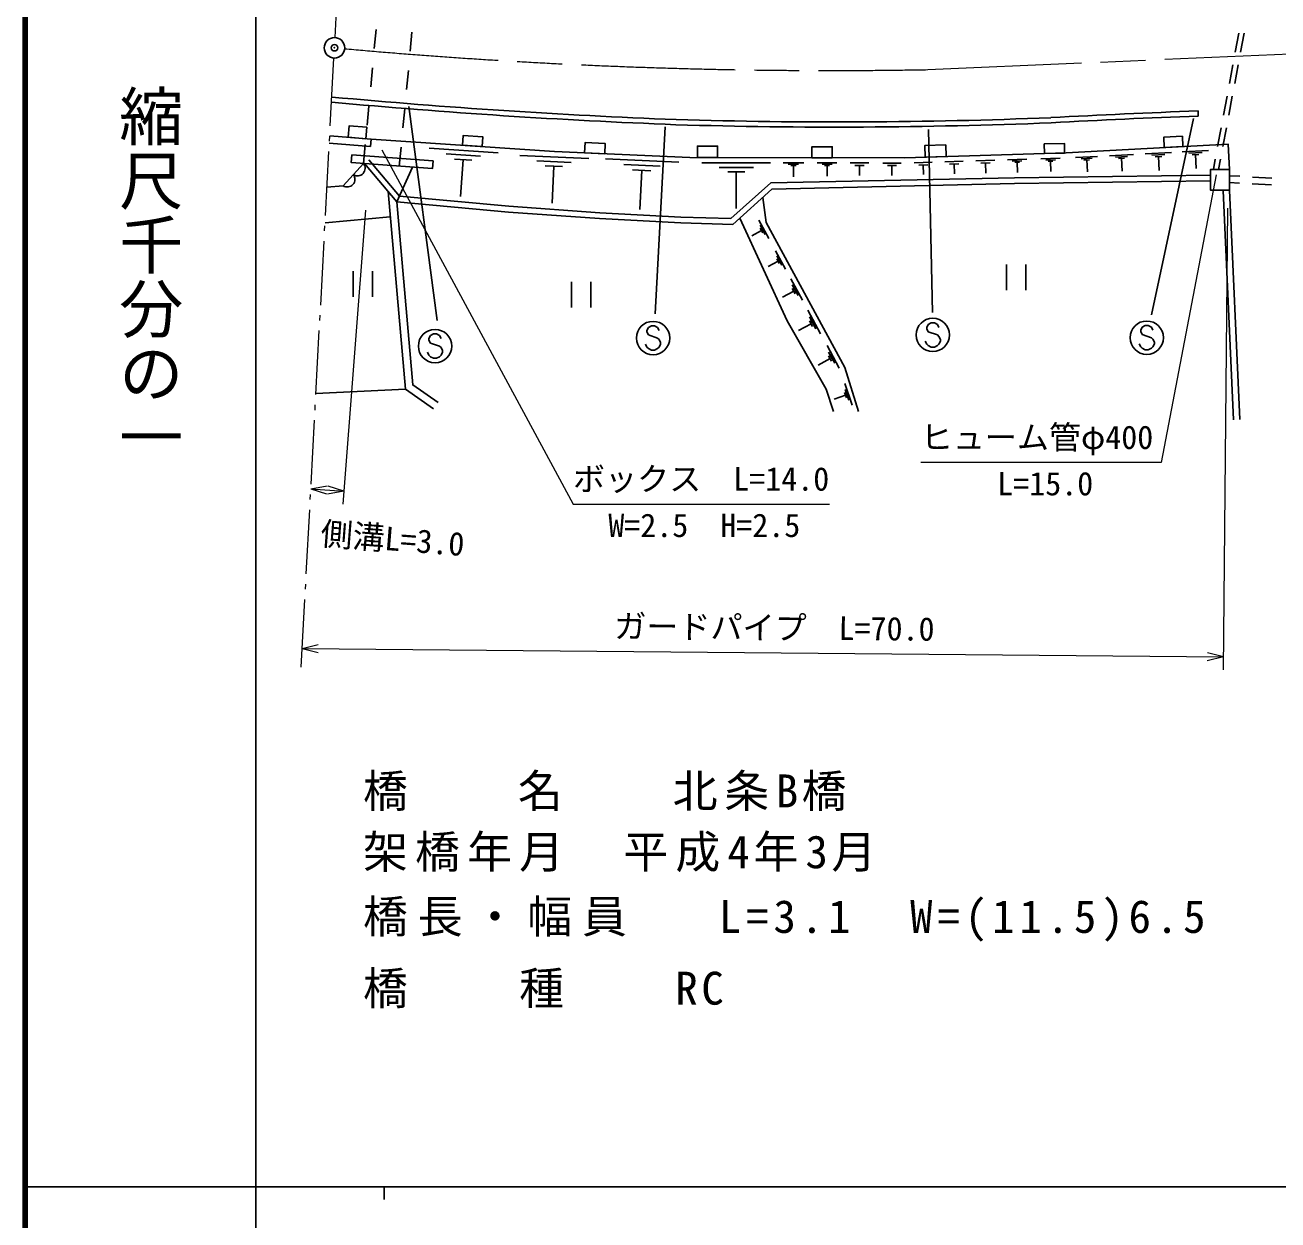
# Model space of a CAD drawing. Units: millimetres, scale not verified. Extents: x 40000 to 680000, y 20000 to 380000.
# Drawn here: x 40000 to 137711, y 202409 to 295622 of the extents above; entities that cross this region are included whole.
import ezdxf
from ezdxf.enums import TextEntityAlignment as Align

# ---------------------------------------------------------------- set-up
doc = ezdxf.new("R2010")
doc.units = ezdxf.units.MM
doc.header["$LTSCALE"] = 1000
doc.header["$PDMODE"] = 32
doc.header["$PDSIZE"] = 500
doc.linetypes.add('CHAIN', pattern=[18.5, 12, -1.5, 3.5, -1.5])
for name, color, linetype, lineweight in [('M-BGD', 7, 'Continuous', 25), ('M-BMK', 2, 'CHAIN', 13), ('M-BMK-HTXT', 7, 'Continuous', 13), ('M-BMK-SRVR', 3, 'Continuous', 25), ('M-STR-HTXT', 7, 'Continuous', 13), ('M-STR-STR1', 1, 'Continuous', 25), ('M-STR-STRC', 7, 'Continuous', 25), ('M-TTL', 2, 'Continuous', 140), ('M-TTL-BAND', 7, 'Continuous', 25)]:
    doc.layers.add(name, color=color, linetype=linetype, lineweight=lineweight)
doc.layers.add('M-OTRS', color=6, linetype='Continuous')
doc.styles.add('@ＭＳ ゴシック', font='')
doc.styles.add('ＭＳ ゴシック', font='')
doc.styles.get('@ＭＳ ゴシック').set_extended_font_data('@MS Gothic')
doc.styles.get('ＭＳ ゴシック').set_extended_font_data('MS Gothic')

msp = doc.modelspace()

# ---------------------------------------------------------------- linework, layer by layer
at = {"layer": 'M-BGD'}
for p, q in [((134661, 294988), (134385, 293513)), ((135072, 294988), (134796, 293513)), ((134201, 292530), (133925, 291056)), ((134612, 292530), (134336, 291056)), ((133742, 290073), (133466, 288598)), ((134152, 290073), (133877, 288598)), ((131480, 288920), (131494, 288520)), ((133282, 287615), (133006, 286141)), ((133693, 287615), (133417, 286141)), ((66949, 286160), (63720, 286410)), ((66993, 286725), (66949, 286160)), ((71523, 286017), (76897, 285652)), ((72842, 285567), (75529, 285385)), ((78575, 285436), (83957, 285213)), ((121927, 285281), (123647, 285375)), ((124567, 285425), (126444, 285527)), ((125043, 285325), (125982, 285377)), ((127359, 285577), (129404, 285689)), ((127878, 285469), (128900, 285524)), ((128141, 285346), (128652, 285374)), ((128397, 285360), (128456, 284270)), ((130248, 285735), (132293, 285846)), ((130767, 285626), (131789, 285682)), ((131030, 285504), (131541, 285532)), ((131285, 285518), (131345, 284427)), ((68982, 281830), (70223, 284537)), ((73490, 285163), (74833, 285072)), ((74161, 285118), (73967, 282252)), ((79905, 285022), (82596, 284910)), ((80563, 284635), (81909, 284579)), ((81236, 284607), (81117, 281736)), ((85276, 285175), (90980, 284919)), ((86685, 284731), (89537, 284603)), ((92790, 284879), (98146, 284872)), ((94129, 284521), (96806, 284517)), ((99112, 284871), (100737, 284869)), ((99518, 284762), (100331, 284761)), ((99721, 284653), (100127, 284653)), ((99924, 284653), (99923, 283786)), ((101782, 284867), (103317, 284865)), ((102166, 284764), (102933, 284763)), ((102358, 284662), (102741, 284661)), ((102549, 284662), (102548, 283843)), ((104361, 284864), (105808, 284862)), ((104722, 284670), (105446, 284669)), ((105084, 284670), (105083, 283898)), ((106888, 284860), (108335, 284858)), ((107249, 284667), (107973, 284666)), ((107611, 284667), (107610, 283895)), ((109342, 284880), (110750, 284923)), ((109700, 284703), (110404, 284724)), ((110052, 284714), (110075, 283963)), ((111734, 284953), (113174, 284997)), ((112100, 284772), (112820, 284794)), ((112460, 284783), (112483, 284015)), ((114157, 285027), (115630, 285072)), ((114531, 284842), (115268, 284864)), ((114899, 284853), (114923, 284068)), ((116612, 285102), (118119, 285148)), ((116992, 285013), (117745, 285036)), ((117183, 284918), (117560, 284929)), ((117372, 284924), (117396, 284120)), ((119219, 285181), (120727, 285227)), ((119599, 285092), (120353, 285115)), ((119791, 284998), (120168, 285009)), ((119979, 285003), (120004, 284199)), ((122363, 285190), (123223, 285237)), ((122584, 285087), (123014, 285110)), ((122799, 285099), (122849, 284181)), ((125284, 285213), (125754, 285239)), ((125519, 285226), (125574, 284224)), ((132823, 285158), (132674, 284362)), ((133233, 285158), (133085, 284362)), ((87381, 284319), (88807, 284254)), ((88094, 284286), (87957, 281244)), ((94798, 284163), (96136, 284161)), ((95467, 284162), (95463, 281305)), ((134731, 283825), (133927, 283870)), ((137227, 283683), (135729, 283768)), ((133428, 282718), (134245, 264832)), ((134701, 283292), (133897, 283338)), ((133927, 282741), (134744, 264855)), ((137197, 283151), (135699, 283236)), ((63400, 280200), (68482, 280666)), ((97431, 279589), (96668, 279175)), ((97234, 280408), (98011, 278976)), ((97333, 279999), (97721, 279283)), ((97334, 279768), (97528, 279410)), ((98530, 278018), (99306, 276586)), ((98628, 277609), (99017, 276893)), ((98727, 277199), (97963, 276785)), ((98630, 277378), (98824, 277020)), ((116546, 276946), (116546, 274946)), ((118046, 276946), (118046, 274946)), ((65590, 276425), (65590, 274425)), ((67090, 276425), (67090, 274425)), ((82620, 275595), (82620, 273595)), ((84120, 275595), (84120, 273595)), ((99723, 275818), (100619, 274165)), ((99951, 274872), (99069, 274394)), ((99837, 275345), (100285, 274518)), ((99838, 275078), (100063, 274665)), ((101044, 273380), (102044, 271537)), ((101171, 272853), (101671, 271931)), ((101298, 272326), (100315, 271793)), ((101173, 272556), (101423, 272095)), ((102543, 270616), (103497, 268857)), ((102664, 270113), (103141, 269233)), ((102666, 269829), (102904, 269389)), ((102785, 269609), (101847, 269101)), ((69669, 267215), (62685, 266890)), ((103915, 266951), (104057, 266531)), ((103927, 267656), (104493, 265977)), ((103956, 267199), (104240, 266359)), ((103986, 266741), (103090, 266439))]:
    msp.add_line(p, q, dxfattribs=at)
for points in [[(65199, 286864), (66575, 286757), (66643, 287644), (65268, 287750)], [(74108, 286242), (75654, 286137), (75706, 286897), (74160, 287002)], [(83634, 285650), (85216, 285578), (85252, 286376), (83670, 286447)], [(119507, 285590), (121077, 285638), (121054, 286393), (119484, 286345)], [(128850, 286059), (130303, 286138), (130259, 286952), (128806, 286873)], [(92436, 285280), (94011, 285278), (94012, 286183), (92437, 286185)], [(101360, 285268), (102947, 285266), (102949, 286125), (101361, 286127)], [(110198, 285306), (111835, 285356), (111807, 286266), (110171, 286216)], [(133927, 282741), (132463, 282741), (132463, 284362), (133927, 284362)]]:
    msp.add_lwpolyline(points, close=True, dxfattribs=at)
for points in [[(133927, 284362), (133823, 286330), (121192, 285642), (108624, 285258), (91836, 285281), (81299, 285755), (66993, 286725), (63763, 286976)], [(63548, 282972), (64801, 283091), (66392, 284819)], [(66472, 284813), (68982, 281830), (77704, 281032), (84789, 280536), (91137, 280190), (95199, 280070), (98253, 282830), (117176, 283266), (132463, 283469)], [(66816, 285103), (69207, 282261), (77740, 281481), (84817, 280985), (91156, 280640), (95034, 280525), (98166, 283305), (117166, 283716), (132457, 283919)], [(68309, 282629), (69669, 267215), (71866, 265688)], [(68982, 281830), (70242, 267548), (72209, 266181)], [(97529, 282175), (97788, 280225), (103928, 268901), (104995, 265469)], [(103038, 265469), (102473, 267217), (99441, 272546), (95737, 280556)]]:
    msp.add_lwpolyline(points, dxfattribs=at)
for centre, radius, start, end in [((110672, 798906), 511443, 264.7517, 267.76816), ((110672, 798906), 511043, 264.7517, 267.76816), ((103307, 703937), 415876, 268.27259, 272.30151), ((151560, -277761), 567037, 92.02936, 93.18981), ((151560, -277761), 566637, 92.02936, 93.18981), ((103307, 703937), 416276, 268.27259, 272.30151), ((65925, 284451), 595, 236.55472, 38.19337), ((65129, 283587), 595, 236.55472, 38.19337)]:
    msp.add_arc(centre, radius, start, end, dxfattribs=at)
at = {"layer": 'M-BMK'}
msp.add_line((110395, 292143), (163468, 294467), dxfattribs=at)
msp.add_arc((102826, 715296), 423220, 264.86262, 271.0248, dxfattribs=at)
at = {"layer": 'M-BMK-HTXT'}
for p, q in [((64175, 294647), (64470, 300138)), ((63805, 287759), (64090, 293049)), ((63741, 286561), (63763, 286960)), ((63430, 280769), (63698, 285762)), ((63366, 279571), (63387, 279970)), ((63055, 273779), (63323, 278772)), ((62990, 272581), (63012, 272980)), ((62680, 266789), (62948, 271782)), ((62615, 265591), (62637, 265990)), ((62304, 259799), (62572, 264792)), ((62240, 258601), (62261, 259000)), ((61929, 252809), (62197, 257802)), ((61865, 251611), (61886, 252010)), ((61538, 245522), (61822, 250812))]:
    msp.add_line(p, q, dxfattribs=at)
at = {"layer": 'M-BMK-SRVR'}
msp.add_circle((64132, 293848), 800, dxfattribs=at)
at = {"layer": 'M-OTRS'}
msp.add_point((64132, 293848), dxfattribs=at)
at = {"layer": 'M-STR-HTXT'}
for p, q in [((67835, 285886), (82735, 258251)), ((132891, 283942), (128600, 261499)), ((66562, 281175), (64782, 258254)), ((133777, 281330), (133445, 245332)), ((128600, 261499), (109850, 261499)), ((62285, 259450), (63556, 259665)), ((62285, 259450), (64860, 259251)), ((62285, 259450), (63508, 259042)), ((64860, 259251), (63589, 259036)), ((64860, 259251), (63638, 259659)), ((82735, 258251), (102735, 258251)), ((61617, 246994), (62869, 247295)), ((61617, 246994), (133454, 246332)), ((61617, 246994), (62864, 246670)), ((133454, 246332), (132201, 246031)), ((133454, 246332), (132207, 246656))]:
    msp.add_line(p, q, dxfattribs=at)
at = {"layer": 'M-STR-STR1'}
for p, q in [((67236, 293780), (67377, 295273)), ((70033, 293573), (70173, 295067)), ((66955, 290793), (67095, 292286)), ((69751, 290586), (69892, 292080)), ((66673, 287806), (66814, 289299)), ((69470, 287600), (69611, 289093)), ((66392, 284819), (66533, 286313)), ((69189, 284613), (69330, 286106))]:
    msp.add_line(p, q, dxfattribs=at)
msp.add_lwpolyline([(65479, 285489), (71819, 285021), (71775, 284422), (65435, 284890)], close=True, dxfattribs=at)
at = {"layer": 'M-STR-STRC'}
for p, q in [((69918, 289264), (72129, 272577)), ((131115, 288343), (127852, 273024)), ((89133, 273103), (89923, 287685)), ((110453, 287475), (110769, 273208)), ((88620, 272035), (88502, 271799)), ((88502, 271799), (88502, 271681)), ((88502, 271681), (88620, 271444)), ((88857, 272154), (88620, 272035)), ((89093, 272154), (88857, 272154)), ((89330, 272035), (89093, 272154)), ((89448, 271799), (89330, 272035)), ((110441, 272272), (110323, 272036)), ((110323, 272036), (110323, 271918)), ((110323, 271918), (110441, 271681)), ((110677, 272390), (110441, 272272)), ((110441, 271681), (111150, 271445)), ((110914, 272390), (110677, 272390)), ((111150, 272272), (110914, 272390)), ((111268, 272036), (111150, 272272)), ((127128, 272062), (127010, 271825)), ((127010, 271825), (127010, 271707)), ((127010, 271707), (127128, 271471)), ((127365, 272180), (127128, 272062)), ((127601, 272180), (127365, 272180)), ((127838, 272062), (127601, 272180)), ((127956, 271825), (127838, 272062)), ((71617, 271404), (71499, 271167)), ((71499, 271167), (71499, 271049)), ((71499, 271049), (71617, 270813)), ((71853, 271522), (71617, 271404)), ((71617, 270813), (72326, 270576)), ((72090, 271522), (71853, 271522)), ((72326, 271404), (72090, 271522)), ((72444, 271167), (72326, 271404)), ((88502, 270499), (88384, 270735)), ((88620, 271444), (89330, 271208)), ((89330, 271208), (89448, 271090)), ((89448, 271090), (89566, 270854)), ((89566, 270735), (89448, 270499)), ((89566, 270854), (89566, 270735)), ((110323, 270736), (110204, 270972)), ((110441, 270618), (110323, 270736)), ((111150, 271445), (111268, 271327)), ((111268, 270736), (111150, 270618)), ((111268, 271327), (111386, 271090)), ((111386, 270972), (111268, 270736)), ((111386, 271090), (111386, 270972)), ((127010, 270525), (126892, 270762)), ((127128, 271471), (127838, 271234)), ((127838, 271234), (127956, 271116)), ((127956, 271116), (128074, 270880)), ((128074, 270762), (127956, 270525)), ((128074, 270880), (128074, 270762)), ((71499, 269867), (71381, 270104)), ((71617, 269749), (71499, 269867)), ((71853, 269631), (71617, 269749)), ((72326, 269749), (72090, 269631)), ((72326, 270576), (72444, 270458)), ((72444, 269867), (72326, 269749)), ((72444, 270458), (72562, 270222)), ((72562, 270104), (72444, 269867)), ((72562, 270222), (72562, 270104)), ((88620, 270381), (88502, 270499)), ((88857, 270263), (88620, 270381)), ((89093, 270263), (88857, 270263)), ((89330, 270381), (89093, 270263)), ((89448, 270499), (89330, 270381)), ((110677, 270500), (110441, 270618)), ((110914, 270500), (110677, 270500)), ((111150, 270618), (110914, 270500)), ((127128, 270407), (127010, 270525)), ((127365, 270289), (127128, 270407)), ((127601, 270289), (127365, 270289)), ((127838, 270407), (127601, 270289)), ((127956, 270525), (127838, 270407)), ((72090, 269631), (71853, 269631))]:
    msp.add_line(p, q, dxfattribs=at)
for centre in [(110795, 271445), (71972, 270576), (88975, 271208), (127483, 271234)]:
    msp.add_circle(centre, 1300, dxfattribs=at)
at = {"layer": 'M-TTL'}
msp.add_line((40000, 380000), (40000, 20000), dxfattribs=at)
at = {"layer": 'M-TTL-BAND'}
for p, q in [((58000, 370000), (58000, 20000)), ((40000, 205000), (579000, 205000)), ((68000, 205000), (68000, 204000))]:
    msp.add_line(p, q, dxfattribs=at)

# ---------------------------------------------------------------- texts
at = {"layer": 'M-STR-HTXT', "style": 'ＭＳ ゴシック'}
for s, p in [('ヒューム管φ400', (109850, 261999)), ('ボックス\u3000L=14.0', (82735, 258751))]:
    msp.add_text(s, height=1833, dxfattribs=at).set_placement(p, align=Align.BOTTOM_LEFT)
for s, p in [('L=15.0', (119564, 258384)), ('W=2.5\u3000H=2.5', (92974, 255132))]:
    msp.add_text(s, height=1833, dxfattribs=at).set_placement(p, align=Align.BOTTOM_CENTER)
for s, rotation, p in [('側溝L=3.0', 355.56, (68548, 254084)), ('ガードパイプ  L=70.0', 359.472, (98429, 247154))]:
    msp.add_text(s, height=1833, rotation=rotation, dxfattribs=at).set_placement(p, align=Align.BOTTOM_CENTER)
at = {"layer": 'M-STR-HTXT', "char_height": 2566, "attachment_point": 7, "style": 'ＭＳ ゴシック'}
for s, insert in [('\\T1.15;橋\u3000\u3000名\u3000\u3000北条B橋', (66356, 234308)), ('\\T1.16;架橋年月\u3000平成4年3月', (66356, 229541)), ('\\T1.22;橋長・幅員\u3000\\~L=3.1\u3000W=(11.5)6.5', (66356, 224116)), ('\\T1.16;橋\u3000\u3000種\u3000\u3000RC', (66356, 218925))]:
    msp.add_mtext(s, dxfattribs=dict(at, insert=insert))
at = {"layer": 'M-TTL-BAND', "style": '@ＭＳ ゴシック'}
msp.add_text('縮尺千分の一', height=3666, rotation=270, dxfattribs=at).set_placement((49777, 261030), align=Align.MIDDLE_RIGHT)

doc.saveas('drawing.dxf')
